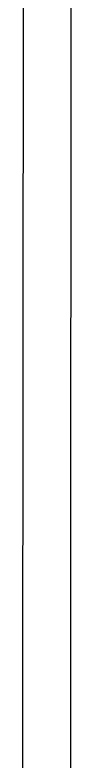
# Model space of a CAD drawing. Header units: inches. Extents: x 0 to 84, y -22 to 124.
# Drawn here: x 78.877 to 79.001, y 40.681 to 42.452 of the extents above; entities that cross this region are included whole.
import ezdxf

# ---------------------------------------------------------------- set-up
doc = ezdxf.new("R2010")
doc.units = ezdxf.units.IN
doc.header["$MEASUREMENT"] = 0
doc.layers.add('1', color=4, linetype='Continuous')

# ---------------------------------------------------------------- blocks, each defined once
blk = doc.blocks.new('2026 RELAY')
at = {"layer": '1', "color": 3, "linetype": 'Continuous', "lineweight": 25}
for points, knots in [([(79.0007, 46.1286), (79, 45.8779), (78.9985, 45.3687), (78.9966, 44.5928), (78.995, 43.7928), (78.9936, 42.9687), (78.9922, 41.9458), (78.991, 40.7531), (78.9904, 39.4198), (78.9907, 38.5519), (78.9909, 38.1285)], [0, 0, 0, 0, 0.0939784, 0.1909654, 0.2909633, 0.3939741, 0.5, 0.6745624, 0.8412255, 1, 1, 1, 1]), ([(78.8864, 45.981), (78.8859, 45.767), (78.8847, 45.3389), (78.8832, 44.6968), (78.8819, 44.0547), (78.8808, 43.4126), (78.8798, 42.7705), (78.879, 42.1283), (78.8783, 41.4862), (78.8777, 40.8441), (78.8773, 40.202), (78.8771, 39.5599), (78.8772, 38.9178), (78.8774, 38.4897), (78.8775, 38.2756)], [0, 0, 0, 0, 0.083333, 0.166666, 0.249999, 0.333332, 0.416665, 0.499998, 0.583332, 0.666665, 0.749999, 0.833333, 0.916666, 1, 1, 1, 1])]:
    blk.add_open_spline(points, degree=3, knots=knots, dxfattribs=at)

msp = doc.modelspace()

# ---------------------------------------------------------------- block references
msp.add_blockref('2026 RELAY', (0, 0.5))

doc.saveas('drawing.dxf')
